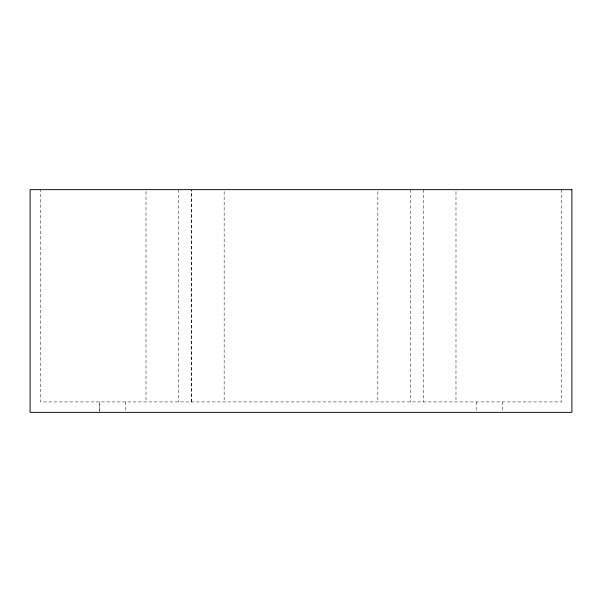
<?xml version="1.0" encoding="UTF-8"?>
<svg xmlns="http://www.w3.org/2000/svg" width="602" height="602" viewBox="0 0 602 602"><rect width="100%" height="100%" fill="white"/><g stroke="black" fill="none" stroke-linecap="round" stroke-linejoin="round"><path stroke-width="0.45" stroke-dasharray="3.01 2.26" d="M561.478 189.645L561.478 401.933L40.522 401.933L40.522 189.645M502.218 401.933L502.218 412.355M476.174 401.933L476.174 412.355M455.985 191.526L455.985 401.933M423.424 189.645L423.424 401.933M410.398 189.645L410.398 401.933M377.845 191.526L377.845 401.933M224.155 191.526L224.155 401.933M178.583 189.645L178.576 401.933M146.015 191.526L146.015 401.933M125.773 401.933L125.826 412.355M191.602 401.933L191.602 189.645L191.594 401.933M99.827 412.355L99.827 401.933L99.781 412.355"/><path stroke-width="0.9" d="M571.9 189.645L30.1 189.645L30.1 412.355L571.9 412.355L571.9 189.645"/></g></svg>
